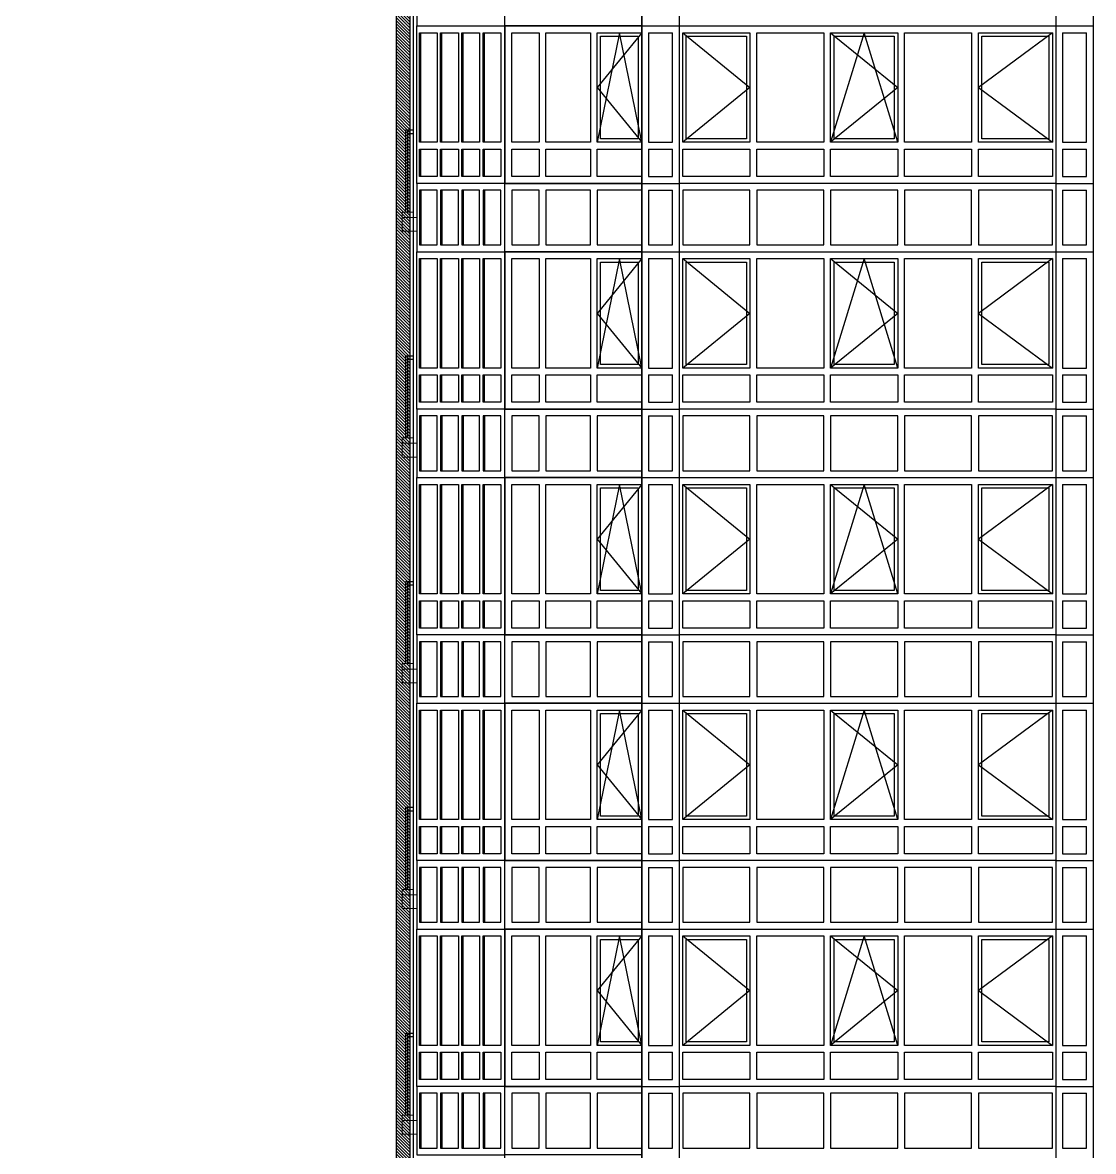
# Model space of a CAD drawing. Header units: inches. Extents: x -634 to 3638, y -6930911 to 5552.
# Drawn here: x 1480.72 to 1497.06, y 3491.55 to 3508.77 of the extents above; entities that cross this region are included whole.
import ezdxf

# ---------------------------------------------------------------- set-up
doc = ezdxf.new("R2010")
doc.units = ezdxf.units.IN
doc.header["$MEASUREMENT"] = 0
doc.linetypes.add('DASHED2', pattern=[9.525, 6.35, -3.175])
doc.layers.add('ELEV', color=134, linetype='Continuous', lineweight=18)
doc.layers.add('WALL_1', color=11, linetype='Continuous', lineweight=15)
for name, color, linetype in [('OGRAJDENIYE', 255, 'Continuous'), ('Okno', 150, 'Continuous'), ('WALL', 243, 'Continuous')]:
    doc.layers.add(name, color=color, linetype=linetype)

msp = doc.modelspace()

# ---------------------------------------------------------------- hatches: boundary and pattern name
at = {"layer": 'ELEV', "linetype": 'Continuous'}
h = msp.add_hatch(dxfattribs=at)
h.set_pattern_fill('ANSI31', color=256, scale=0.01044, style=0)
h.set_pattern_definition([(45, (1262.311104, 3366.587935), (-0.02343928418428, 0.02343928418428), [])])
edge = h.paths.add_edge_path()
edge.add_ellipse((1445.78234, 3471.96182), major_axis=(0, 6932302.83262), ratio=0.00000001506, start_angle=89.999976115149, end_angle=270.000023884851)
edge.add_line((1445.67794, 3474.85168), (1445.67794, 3528.48347))
edge.add_line((1445.67794, 3528.48347), (1445.88675, 3528.48347))
edge.add_line((1445.88675, 3528.48347), (1445.88675, 3474.85168))
h = msp.add_hatch(dxfattribs=at)
h.set_pattern_fill('ANSI31', color=256, scale=0.01044, angle=180, style=0)
h.set_pattern_definition([(135, (1624.855094, 3366.524892), (0.023439284, 0.023439284), [])])
h.paths.add_polyline_path([(1486.41934, 3477.68397), (1486.6248, 3477.84189), (1486.62815, 3477.84446), (1486.62815, 3529.6766), (1486.41934, 3529.67569)])

# ---------------------------------------------------------------- linework, layer by layer
at = {"layer": 'ELEV', "linetype": 'Continuous', "flags": 128}
for points in [[(1486.41934, 3529.67563, 0.02088, 0.02088, 0), (1486.41934, 3477.68397, 0.02088, 0.02088, 0)], [(1486.62815, 3529.67655, 0.02088, 0.02088, 0), (1486.62815, 3477.84446, 0.02088, 0.02088, 0)]]:
    msp.add_lwpolyline(points, format="xyseb", dxfattribs=at)
at = {"layer": 'OGRAJDENIYE', "color": 7, "linetype": 'Continuous'}
for p, q in [((1486.5629, 3507.13289), (1486.68401, 3507.13289)), ((1486.5629, 3505.88004), (1486.5629, 3507.13289)), ((1486.59422, 3505.88004), (1486.59422, 3507.13289)), ((1486.59422, 3507.08068), (1486.68401, 3507.08068)), ((1486.5629, 3503.68757), (1486.68401, 3503.68757)), ((1486.5629, 3502.43472), (1486.5629, 3503.68757)), ((1486.59422, 3502.43472), (1486.59422, 3503.68757)), ((1486.59422, 3503.63536), (1486.68401, 3503.63536)), ((1486.5629, 3500.24225), (1486.68401, 3500.24225)), ((1486.5629, 3498.9894), (1486.5629, 3500.24225)), ((1486.59422, 3498.9894), (1486.59422, 3500.24225)), ((1486.59422, 3500.19004), (1486.68401, 3500.19004)), ((1486.5629, 3496.79693), (1486.68401, 3496.79693)), ((1486.5629, 3495.54408), (1486.5629, 3496.79693)), ((1486.59422, 3495.54408), (1486.59422, 3496.79693)), ((1486.59422, 3496.74472), (1486.68401, 3496.74472)), ((1486.5629, 3493.35161), (1486.68401, 3493.35161)), ((1486.5629, 3492.09876), (1486.5629, 3493.35161)), ((1486.59422, 3492.09876), (1486.59422, 3493.35161)), ((1486.59422, 3493.2994), (1486.68401, 3493.2994))]:
    msp.add_line(p, q, dxfattribs=at)
at = {"layer": 'Okno', "color": 7, "linetype": 'Continuous'}
for p, q in [((1490.16483, 3508.71982), (1490.73905, 3508.71982)), ((1496.48125, 3508.71982), (1497.05547, 3508.71982)), ((1490.26923, 3508.61542), (1490.63464, 3508.61542)), ((1496.58565, 3508.61542), (1496.95106, 3508.61542)), ((1490.26923, 3506.94496), (1490.63464, 3506.94496)), ((1490.26923, 3506.84056), (1490.63464, 3506.84056)), ((1496.58565, 3506.94496), (1496.95106, 3506.94496)), ((1496.58565, 3506.84056), (1496.95106, 3506.84056)), ((1490.16483, 3506.31854), (1490.73905, 3506.31854)), ((1490.26923, 3506.42294), (1490.63464, 3506.42294)), ((1496.48125, 3506.31854), (1497.05547, 3506.31854)), ((1496.58565, 3506.42294), (1496.95106, 3506.42294)), ((1490.26923, 3506.21413), (1490.63464, 3506.21413)), ((1496.58565, 3506.21413), (1496.95106, 3506.21413)), ((1490.16483, 3505.2745), (1490.73905, 3505.2745)), ((1490.26923, 3505.37891), (1490.63464, 3505.37891)), ((1496.48125, 3505.2745), (1497.05547, 3505.2745)), ((1496.58565, 3505.37891), (1496.95106, 3505.37891)), ((1490.26923, 3505.1701), (1490.63464, 3505.1701)), ((1496.58565, 3505.1701), (1496.95106, 3505.1701)), ((1490.26923, 3503.49964), (1490.63464, 3503.49964)), ((1490.26923, 3503.39524), (1490.63464, 3503.39524)), ((1496.58565, 3503.49964), (1496.95106, 3503.49964)), ((1496.58565, 3503.39524), (1496.95106, 3503.39524)), ((1490.16483, 3502.87322), (1490.73905, 3502.87322)), ((1490.26923, 3502.97762), (1490.63464, 3502.97762)), ((1496.48125, 3502.87322), (1497.05547, 3502.87322)), ((1496.58565, 3502.97762), (1496.95106, 3502.97762)), ((1490.26923, 3502.76881), (1490.63464, 3502.76881)), ((1496.58565, 3502.76881), (1496.95106, 3502.76881)), ((1490.16483, 3501.82918), (1490.73905, 3501.82918)), ((1490.26923, 3501.93359), (1490.63464, 3501.93359)), ((1496.48125, 3501.82918), (1497.05547, 3501.82918)), ((1496.58565, 3501.93359), (1496.95106, 3501.93359)), ((1490.26923, 3501.72478), (1490.63464, 3501.72478)), ((1496.58565, 3501.72478), (1496.95106, 3501.72478)), ((1490.26923, 3500.05432), (1490.63464, 3500.05432)), ((1490.26923, 3499.94992), (1490.63464, 3499.94992)), ((1496.58565, 3500.05432), (1496.95106, 3500.05432)), ((1496.58565, 3499.94992), (1496.95106, 3499.94992)), ((1490.16483, 3499.4279), (1490.73905, 3499.4279)), ((1490.26923, 3499.5323), (1490.63464, 3499.5323)), ((1496.48125, 3499.4279), (1497.05547, 3499.4279)), ((1496.58565, 3499.5323), (1496.95106, 3499.5323)), ((1490.26923, 3499.32349), (1490.63464, 3499.32349)), ((1496.58565, 3499.32349), (1496.95106, 3499.32349)), ((1490.16483, 3498.38386), (1490.73905, 3498.38386)), ((1490.26923, 3498.48827), (1490.63464, 3498.48827)), ((1496.48125, 3498.38386), (1497.05547, 3498.38386)), ((1496.58565, 3498.48827), (1496.95106, 3498.48827)), ((1490.26923, 3498.27946), (1490.63464, 3498.27946)), ((1496.58565, 3498.27946), (1496.95106, 3498.27946)), ((1490.26923, 3496.609), (1490.63464, 3496.609)), ((1490.26923, 3496.5046), (1490.63464, 3496.5046)), ((1496.58565, 3496.609), (1496.95106, 3496.609)), ((1496.58565, 3496.5046), (1496.95106, 3496.5046)), ((1490.16483, 3495.98258), (1490.73905, 3495.98258)), ((1490.26923, 3496.08698), (1490.63464, 3496.08698)), ((1496.48125, 3495.98258), (1497.05547, 3495.98258)), ((1496.58565, 3496.08698), (1496.95106, 3496.08698)), ((1490.26923, 3495.87817), (1490.63464, 3495.87817)), ((1496.58565, 3495.87817), (1496.95106, 3495.87817)), ((1490.16483, 3494.93854), (1490.73905, 3494.93854)), ((1490.26923, 3495.04295), (1490.63464, 3495.04295)), ((1496.48125, 3494.93854), (1497.05547, 3494.93854)), ((1496.58565, 3495.04295), (1496.95106, 3495.04295)), ((1490.26923, 3494.83414), (1490.63464, 3494.83414)), ((1496.58565, 3494.83414), (1496.95106, 3494.83414)), ((1490.26923, 3493.16368), (1490.63464, 3493.16368)), ((1490.26923, 3493.05928), (1490.63464, 3493.05928)), ((1496.58565, 3493.16368), (1496.95106, 3493.16368)), ((1496.58565, 3493.05928), (1496.95106, 3493.05928)), ((1490.16483, 3492.53726), (1490.73905, 3492.53726)), ((1490.26923, 3492.64166), (1490.63464, 3492.64166)), ((1496.48125, 3492.53726), (1497.05547, 3492.53726)), ((1496.58565, 3492.64166), (1496.95106, 3492.64166)), ((1490.26923, 3492.43285), (1490.63464, 3492.43285)), ((1496.58565, 3492.43285), (1496.95106, 3492.43285)), ((1490.26923, 3491.59763), (1490.63464, 3491.59763)), ((1496.58565, 3491.59763), (1496.95106, 3491.59763))]:
    msp.add_line(p, q, dxfattribs=at)
at = {"layer": 'Okno', "color": 7}
for p, q in [((1486.79277, 3506.94496), (1486.79277, 3508.61542)), ((1487.11642, 3506.94496), (1487.11642, 3508.61542)), ((1487.44007, 3506.94496), (1487.44007, 3508.61542)), ((1487.76373, 3506.94496), (1487.76373, 3508.61542)), ((1486.79277, 3506.42294), (1486.79277, 3506.84056)), ((1487.11642, 3506.42294), (1487.11642, 3506.84056)), ((1487.44007, 3506.42294), (1487.44007, 3506.84056)), ((1487.76373, 3506.42294), (1487.76373, 3506.84056)), ((1486.79277, 3506.21413), (1486.79277, 3505.37891)), ((1487.11642, 3506.21413), (1487.11642, 3505.37891)), ((1487.44007, 3506.21413), (1487.44007, 3505.37891)), ((1487.76373, 3506.21413), (1487.76373, 3505.37891)), ((1486.79277, 3503.49964), (1486.79277, 3505.1701)), ((1487.11642, 3503.49964), (1487.11642, 3505.1701)), ((1487.44007, 3503.49964), (1487.44007, 3505.1701)), ((1487.76373, 3503.49964), (1487.76373, 3505.1701)), ((1486.79277, 3502.97762), (1486.79277, 3503.39524)), ((1487.11642, 3502.97762), (1487.11642, 3503.39524)), ((1487.44007, 3502.97762), (1487.44007, 3503.39524)), ((1487.76373, 3502.97762), (1487.76373, 3503.39524)), ((1486.79277, 3502.76881), (1486.79277, 3501.93359)), ((1487.11642, 3502.76881), (1487.11642, 3501.93359)), ((1487.44007, 3502.76881), (1487.44007, 3501.93359)), ((1487.76373, 3502.76881), (1487.76373, 3501.93359)), ((1486.79277, 3500.05432), (1486.79277, 3501.72478)), ((1487.11642, 3500.05432), (1487.11642, 3501.72478)), ((1487.44007, 3500.05432), (1487.44007, 3501.72478)), ((1487.76373, 3500.05432), (1487.76373, 3501.72478)), ((1486.79277, 3499.5323), (1486.79277, 3499.94992)), ((1487.11642, 3499.5323), (1487.11642, 3499.94992)), ((1487.44007, 3499.5323), (1487.44007, 3499.94992)), ((1487.76373, 3499.5323), (1487.76373, 3499.94992)), ((1486.79277, 3499.32349), (1486.79277, 3498.48827)), ((1487.11642, 3499.32349), (1487.11642, 3498.48827)), ((1487.44007, 3499.32349), (1487.44007, 3498.48827)), ((1487.76373, 3499.32349), (1487.76373, 3498.48827)), ((1486.79277, 3496.609), (1486.79277, 3498.27946)), ((1487.11642, 3496.609), (1487.11642, 3498.27946)), ((1487.44007, 3496.609), (1487.44007, 3498.27946)), ((1487.76373, 3496.609), (1487.76373, 3498.27946)), ((1486.79277, 3496.08698), (1486.79277, 3496.5046)), ((1487.11642, 3496.08698), (1487.11642, 3496.5046)), ((1487.44007, 3496.08698), (1487.44007, 3496.5046)), ((1487.76373, 3496.08698), (1487.76373, 3496.5046)), ((1486.79277, 3495.87817), (1486.79277, 3495.04295)), ((1487.11642, 3495.87817), (1487.11642, 3495.04295)), ((1487.44007, 3495.87817), (1487.44007, 3495.04295)), ((1487.76373, 3495.87817), (1487.76373, 3495.04295)), ((1486.79277, 3493.16368), (1486.79277, 3494.83414)), ((1487.11642, 3493.16368), (1487.11642, 3494.83414)), ((1487.44007, 3493.16368), (1487.44007, 3494.83414)), ((1487.76373, 3493.16368), (1487.76373, 3494.83414)), ((1486.79277, 3492.64166), (1486.79277, 3493.05928)), ((1487.11642, 3492.64166), (1487.11642, 3493.05928)), ((1487.44007, 3492.64166), (1487.44007, 3493.05928)), ((1487.76373, 3492.64166), (1487.76373, 3493.05928)), ((1486.79277, 3492.43285), (1486.79277, 3491.59763)), ((1487.11642, 3492.43285), (1487.11642, 3491.59763)), ((1487.44007, 3492.43285), (1487.44007, 3491.59763)), ((1487.76373, 3492.43285), (1487.76373, 3491.59763))]:
    msp.add_line(p, q, dxfattribs=at)
at = {"layer": 'Okno', "color": 7, "linetype": 'DASHED2', "ltscale": 0.4}
for p, q in [((1490.16378, 3508.61542), (1489.48516, 3507.78019)), ((1489.82447, 3508.61542), (1489.48516, 3506.94496)), ((1490.16378, 3506.94496), (1489.82447, 3508.61542)), ((1490.79125, 3508.61542), (1491.8144, 3507.78019)), ((1493.04637, 3508.61542), (1494.06952, 3507.78019)), ((1493.55794, 3508.61542), (1493.04637, 3506.94496)), ((1494.06952, 3506.94496), (1493.55794, 3508.61542)), ((1496.42904, 3508.61542), (1495.30148, 3507.78019)), ((1489.48516, 3507.78019), (1490.16378, 3506.94496)), ((1491.8144, 3507.78019), (1490.79125, 3506.94496)), ((1494.06952, 3507.78019), (1493.04637, 3506.94496)), ((1495.30148, 3507.78019), (1496.42904, 3506.94496)), ((1490.16378, 3505.1701), (1489.48516, 3504.33487)), ((1489.82447, 3505.1701), (1489.48516, 3503.49964)), ((1490.16378, 3503.49964), (1489.82447, 3505.1701)), ((1490.79125, 3505.1701), (1491.8144, 3504.33487)), ((1493.04637, 3505.1701), (1494.06952, 3504.33487)), ((1493.55794, 3505.1701), (1493.04637, 3503.49964)), ((1494.06952, 3503.49964), (1493.55794, 3505.1701)), ((1496.42904, 3505.1701), (1495.30148, 3504.33487)), ((1489.48516, 3504.33487), (1490.16378, 3503.49964)), ((1491.8144, 3504.33487), (1490.79125, 3503.49964)), ((1494.06952, 3504.33487), (1493.04637, 3503.49964)), ((1495.30148, 3504.33487), (1496.42904, 3503.49964)), ((1490.16378, 3501.72478), (1489.48516, 3500.88955)), ((1489.82447, 3501.72478), (1489.48516, 3500.05432)), ((1490.16378, 3500.05432), (1489.82447, 3501.72478)), ((1490.79125, 3501.72478), (1491.8144, 3500.88955)), ((1493.04637, 3501.72478), (1494.06952, 3500.88955)), ((1493.55794, 3501.72478), (1493.04637, 3500.05432)), ((1494.06952, 3500.05432), (1493.55794, 3501.72478)), ((1496.42904, 3501.72478), (1495.30148, 3500.88955)), ((1489.48516, 3500.88955), (1490.16378, 3500.05432)), ((1491.8144, 3500.88955), (1490.79125, 3500.05432)), ((1494.06952, 3500.88955), (1493.04637, 3500.05432)), ((1495.30148, 3500.88955), (1496.42904, 3500.05432)), ((1490.16378, 3498.27946), (1489.48516, 3497.44423)), ((1489.82447, 3498.27946), (1489.48516, 3496.609)), ((1490.16378, 3496.609), (1489.82447, 3498.27946)), ((1490.79125, 3498.27946), (1491.8144, 3497.44423)), ((1493.04637, 3498.27946), (1494.06952, 3497.44423)), ((1493.55794, 3498.27946), (1493.04637, 3496.609)), ((1494.06952, 3496.609), (1493.55794, 3498.27946)), ((1496.42904, 3498.27946), (1495.30148, 3497.44423)), ((1489.48516, 3497.44423), (1490.16378, 3496.609)), ((1491.8144, 3497.44423), (1490.79125, 3496.609)), ((1494.06952, 3497.44423), (1493.04637, 3496.609)), ((1495.30148, 3497.44423), (1496.42904, 3496.609)), ((1490.16378, 3494.83414), (1489.48516, 3493.99891)), ((1489.82447, 3494.83414), (1489.48516, 3493.16368)), ((1490.16378, 3493.16368), (1489.82447, 3494.83414)), ((1490.79125, 3494.83414), (1491.8144, 3493.99891)), ((1493.04637, 3494.83414), (1494.06952, 3493.99891)), ((1493.55794, 3494.83414), (1493.04637, 3493.16368)), ((1494.06952, 3493.16368), (1493.55794, 3494.83414)), ((1496.42904, 3494.83414), (1495.30148, 3493.99891)), ((1489.48516, 3493.99891), (1490.16378, 3493.16368)), ((1491.8144, 3493.99891), (1490.79125, 3493.16368)), ((1494.06952, 3493.99891), (1493.04637, 3493.16368)), ((1495.30148, 3493.99891), (1496.42904, 3493.16368))]:
    msp.add_line(p, q, dxfattribs=at)
at = {"layer": 'Okno', "color": 7, "linetype": 'Continuous'}
for points in [[(1490.73905, 3522.81431), (1490.16483, 3522.81431), (1490.16483, 3475.31066), (1490.73905, 3475.31066)], [(1497.05547, 3522.81431), (1496.48125, 3522.81431), (1496.48125, 3475.31066), (1497.05547, 3475.31066)]]:
    msp.add_lwpolyline(points, close=True, dxfattribs=at)
at = {"layer": 'Okno', "color": 7}
for points in [[(1488.07675, 3509.76386), (1486.73421, 3509.76386), (1486.73421, 3508.71982), (1488.07675, 3508.71982)], [(1488.07675, 3509.76386), (1490.16483, 3509.76386), (1490.16483, 3508.71982), (1488.07675, 3508.71982)], [(1486.73421, 3508.71982), (1488.07675, 3508.71982), (1488.07675, 3506.31854), (1486.73421, 3506.31854)], [(1488.07675, 3508.71982), (1490.16483, 3508.71982), (1490.16483, 3506.31854), (1488.07675, 3506.31854)], [(1490.73905, 3508.71982), (1496.48125, 3508.71982), (1496.48125, 3506.31854), (1490.73905, 3506.31854)], [(1486.77189, 3508.61542), (1487.04334, 3508.61542), (1487.04334, 3506.94496), (1486.77189, 3506.94496)], [(1487.09554, 3508.61542), (1487.36699, 3508.61542), (1487.36699, 3506.94496), (1487.09554, 3506.94496)], [(1487.41919, 3508.61542), (1487.69064, 3508.61542), (1487.69064, 3506.94496), (1487.41919, 3506.94496)], [(1487.74284, 3508.61542), (1488.01429, 3508.61542), (1488.01429, 3506.94496), (1487.74284, 3506.94496)], [(1488.18116, 3508.61542), (1488.59773, 3508.61542), (1488.59773, 3506.94496), (1488.18116, 3506.94496)], [(1488.70213, 3508.61542), (1489.38075, 3508.61542), (1489.38075, 3506.94496), (1488.70213, 3506.94496)], [(1489.48516, 3508.61542), (1490.16378, 3508.61542), (1490.16378, 3506.94496), (1489.48516, 3506.94496)], [(1489.53736, 3508.56322), (1490.11158, 3508.56322), (1490.11158, 3506.99716), (1489.53736, 3506.99716), (1489.53736, 3508.56322)], [(1490.79125, 3508.61542), (1491.8144, 3508.61542), (1491.8144, 3506.94496), (1490.79125, 3506.94496)], [(1490.84345, 3508.56322), (1491.7622, 3508.56322), (1491.7622, 3506.99716), (1490.84345, 3506.99716), (1490.84345, 3508.56322)], [(1491.91881, 3508.61542), (1492.94196, 3508.61542), (1492.94196, 3506.94496), (1491.91881, 3506.94496)], [(1493.04637, 3508.61542), (1494.06952, 3508.61542), (1494.06952, 3506.94496), (1493.04637, 3506.94496)], [(1493.09857, 3508.56322), (1494.01732, 3508.56322), (1494.01732, 3506.99716), (1493.09857, 3506.99716), (1493.09857, 3508.56322)], [(1494.17392, 3508.61542), (1495.19708, 3508.61542), (1495.19708, 3506.94496), (1494.17392, 3506.94496)], [(1495.30148, 3508.61542), (1496.42904, 3508.61542), (1496.42904, 3506.94496), (1495.30148, 3506.94496)], [(1495.35369, 3508.56322), (1496.37684, 3508.56322), (1496.37684, 3506.99716), (1495.35369, 3506.99716), (1495.35369, 3508.56322)], [(1486.77189, 3506.84056), (1487.04334, 3506.84056), (1487.04334, 3506.42294), (1486.77189, 3506.42294)], [(1487.09554, 3506.84056), (1487.36699, 3506.84056), (1487.36699, 3506.42294), (1487.09554, 3506.42294)], [(1487.41919, 3506.84056), (1487.69064, 3506.84056), (1487.69064, 3506.42294), (1487.41919, 3506.42294)], [(1487.74284, 3506.84056), (1488.01429, 3506.84056), (1488.01429, 3506.42294), (1487.74284, 3506.42294)], [(1488.18116, 3506.84056), (1488.59773, 3506.84056), (1488.59773, 3506.42294), (1488.18116, 3506.42294)], [(1488.70213, 3506.84056), (1489.38075, 3506.84056), (1489.38075, 3506.42294), (1488.70213, 3506.42294)], [(1489.48516, 3506.84056), (1490.16378, 3506.84056), (1490.16378, 3506.42294), (1489.48516, 3506.42294)], [(1490.79125, 3506.84056), (1491.8144, 3506.84056), (1491.8144, 3506.42294), (1490.79125, 3506.42294)], [(1491.91881, 3506.84056), (1492.94196, 3506.84056), (1492.94196, 3506.42294), (1491.91881, 3506.42294)], [(1493.04637, 3506.84056), (1494.06952, 3506.84056), (1494.06952, 3506.42294), (1493.04637, 3506.42294)], [(1494.17392, 3506.84056), (1495.19708, 3506.84056), (1495.19708, 3506.42294), (1494.17392, 3506.42294)], [(1495.30148, 3506.84056), (1496.42904, 3506.84056), (1496.42904, 3506.42294), (1495.30148, 3506.42294)], [(1488.07675, 3506.31854), (1486.73421, 3506.31854), (1486.73421, 3505.2745), (1488.07675, 3505.2745)], [(1488.07675, 3506.31854), (1490.16483, 3506.31854), (1490.16483, 3505.2745), (1488.07675, 3505.2745)], [(1487.04334, 3506.21413), (1486.77189, 3506.21413), (1486.77189, 3505.37891), (1487.04334, 3505.37891)], [(1487.36699, 3506.21413), (1487.09554, 3506.21413), (1487.09554, 3505.37891), (1487.36699, 3505.37891)], [(1487.69064, 3506.21413), (1487.41919, 3506.21413), (1487.41919, 3505.37891), (1487.69064, 3505.37891)], [(1488.01429, 3506.21413), (1487.74284, 3506.21413), (1487.74284, 3505.37891), (1488.01429, 3505.37891)], [(1488.59773, 3506.21413), (1488.18116, 3506.21413), (1488.18116, 3505.37891), (1488.59773, 3505.37891)], [(1489.38075, 3506.21413), (1488.70213, 3506.21413), (1488.70213, 3505.37891), (1489.38075, 3505.37891)], [(1490.16378, 3506.21413), (1489.48516, 3506.21413), (1489.48516, 3505.37891), (1490.16378, 3505.37891)], [(1491.8144, 3506.21413), (1490.79125, 3506.21413), (1490.79125, 3505.37891), (1491.8144, 3505.37891)], [(1492.94196, 3506.21413), (1491.91881, 3506.21413), (1491.91881, 3505.37891), (1492.94196, 3505.37891)], [(1494.06952, 3506.21413), (1493.04637, 3506.21413), (1493.04637, 3505.37891), (1494.06952, 3505.37891)], [(1495.19708, 3506.21413), (1494.17392, 3506.21413), (1494.17392, 3505.37891), (1495.19708, 3505.37891)], [(1496.42904, 3506.21413), (1495.30148, 3506.21413), (1495.30148, 3505.37891), (1496.42904, 3505.37891)], [(1486.73421, 3505.2745), (1488.07675, 3505.2745), (1488.07675, 3502.87322), (1486.73421, 3502.87322)], [(1488.07675, 3505.2745), (1490.16483, 3505.2745), (1490.16483, 3502.87322), (1488.07675, 3502.87322)], [(1490.73905, 3505.2745), (1496.48125, 3505.2745), (1496.48125, 3502.87322), (1490.73905, 3502.87322)], [(1486.77189, 3505.1701), (1487.04334, 3505.1701), (1487.04334, 3503.49964), (1486.77189, 3503.49964)], [(1487.09554, 3505.1701), (1487.36699, 3505.1701), (1487.36699, 3503.49964), (1487.09554, 3503.49964)], [(1487.41919, 3505.1701), (1487.69064, 3505.1701), (1487.69064, 3503.49964), (1487.41919, 3503.49964)], [(1487.74284, 3505.1701), (1488.01429, 3505.1701), (1488.01429, 3503.49964), (1487.74284, 3503.49964)], [(1488.18116, 3505.1701), (1488.59773, 3505.1701), (1488.59773, 3503.49964), (1488.18116, 3503.49964)], [(1488.70213, 3505.1701), (1489.38075, 3505.1701), (1489.38075, 3503.49964), (1488.70213, 3503.49964)], [(1489.48516, 3505.1701), (1490.16378, 3505.1701), (1490.16378, 3503.49964), (1489.48516, 3503.49964)], [(1489.53736, 3505.1179), (1490.11158, 3505.1179), (1490.11158, 3503.55184), (1489.53736, 3503.55184), (1489.53736, 3505.1179)], [(1490.79125, 3505.1701), (1491.8144, 3505.1701), (1491.8144, 3503.49964), (1490.79125, 3503.49964)], [(1490.84345, 3505.1179), (1491.7622, 3505.1179), (1491.7622, 3503.55184), (1490.84345, 3503.55184), (1490.84345, 3505.1179)], [(1491.91881, 3505.1701), (1492.94196, 3505.1701), (1492.94196, 3503.49964), (1491.91881, 3503.49964)], [(1493.04637, 3505.1701), (1494.06952, 3505.1701), (1494.06952, 3503.49964), (1493.04637, 3503.49964)], [(1493.09857, 3505.1179), (1494.01732, 3505.1179), (1494.01732, 3503.55184), (1493.09857, 3503.55184), (1493.09857, 3505.1179)], [(1494.17392, 3505.1701), (1495.19708, 3505.1701), (1495.19708, 3503.49964), (1494.17392, 3503.49964)], [(1495.30148, 3505.1701), (1496.42904, 3505.1701), (1496.42904, 3503.49964), (1495.30148, 3503.49964)], [(1495.35369, 3505.1179), (1496.37684, 3505.1179), (1496.37684, 3503.55184), (1495.35369, 3503.55184), (1495.35369, 3505.1179)], [(1486.77189, 3503.39524), (1487.04334, 3503.39524), (1487.04334, 3502.97762), (1486.77189, 3502.97762)], [(1487.09554, 3503.39524), (1487.36699, 3503.39524), (1487.36699, 3502.97762), (1487.09554, 3502.97762)], [(1487.41919, 3503.39524), (1487.69064, 3503.39524), (1487.69064, 3502.97762), (1487.41919, 3502.97762)], [(1487.74284, 3503.39524), (1488.01429, 3503.39524), (1488.01429, 3502.97762), (1487.74284, 3502.97762)], [(1488.18116, 3503.39524), (1488.59773, 3503.39524), (1488.59773, 3502.97762), (1488.18116, 3502.97762)], [(1488.70213, 3503.39524), (1489.38075, 3503.39524), (1489.38075, 3502.97762), (1488.70213, 3502.97762)], [(1489.48516, 3503.39524), (1490.16378, 3503.39524), (1490.16378, 3502.97762), (1489.48516, 3502.97762)], [(1490.79125, 3503.39524), (1491.8144, 3503.39524), (1491.8144, 3502.97762), (1490.79125, 3502.97762)], [(1491.91881, 3503.39524), (1492.94196, 3503.39524), (1492.94196, 3502.97762), (1491.91881, 3502.97762)], [(1493.04637, 3503.39524), (1494.06952, 3503.39524), (1494.06952, 3502.97762), (1493.04637, 3502.97762)], [(1494.17392, 3503.39524), (1495.19708, 3503.39524), (1495.19708, 3502.97762), (1494.17392, 3502.97762)], [(1495.30148, 3503.39524), (1496.42904, 3503.39524), (1496.42904, 3502.97762), (1495.30148, 3502.97762)], [(1488.07675, 3502.87322), (1486.73421, 3502.87322), (1486.73421, 3501.82918), (1488.07675, 3501.82918)], [(1488.07675, 3502.87322), (1490.16483, 3502.87322), (1490.16483, 3501.82918), (1488.07675, 3501.82918)], [(1487.04334, 3502.76881), (1486.77189, 3502.76881), (1486.77189, 3501.93359), (1487.04334, 3501.93359)], [(1487.36699, 3502.76881), (1487.09554, 3502.76881), (1487.09554, 3501.93359), (1487.36699, 3501.93359)], [(1487.69064, 3502.76881), (1487.41919, 3502.76881), (1487.41919, 3501.93359), (1487.69064, 3501.93359)], [(1488.01429, 3502.76881), (1487.74284, 3502.76881), (1487.74284, 3501.93359), (1488.01429, 3501.93359)], [(1488.59773, 3502.76881), (1488.18116, 3502.76881), (1488.18116, 3501.93359), (1488.59773, 3501.93359)], [(1489.38075, 3502.76881), (1488.70213, 3502.76881), (1488.70213, 3501.93359), (1489.38075, 3501.93359)], [(1490.16378, 3502.76881), (1489.48516, 3502.76881), (1489.48516, 3501.93359), (1490.16378, 3501.93359)], [(1491.8144, 3502.76881), (1490.79125, 3502.76881), (1490.79125, 3501.93359), (1491.8144, 3501.93359)], [(1492.94196, 3502.76881), (1491.91881, 3502.76881), (1491.91881, 3501.93359), (1492.94196, 3501.93359)], [(1494.06952, 3502.76881), (1493.04637, 3502.76881), (1493.04637, 3501.93359), (1494.06952, 3501.93359)], [(1495.19708, 3502.76881), (1494.17392, 3502.76881), (1494.17392, 3501.93359), (1495.19708, 3501.93359)], [(1496.42904, 3502.76881), (1495.30148, 3502.76881), (1495.30148, 3501.93359), (1496.42904, 3501.93359)], [(1486.73421, 3501.82918), (1488.07675, 3501.82918), (1488.07675, 3499.4279), (1486.73421, 3499.4279)], [(1488.07675, 3501.82918), (1490.16483, 3501.82918), (1490.16483, 3499.4279), (1488.07675, 3499.4279)], [(1490.73905, 3501.82918), (1496.48125, 3501.82918), (1496.48125, 3499.4279), (1490.73905, 3499.4279)], [(1486.77189, 3501.72478), (1487.04334, 3501.72478), (1487.04334, 3500.05432), (1486.77189, 3500.05432)], [(1487.09554, 3501.72478), (1487.36699, 3501.72478), (1487.36699, 3500.05432), (1487.09554, 3500.05432)], [(1487.41919, 3501.72478), (1487.69064, 3501.72478), (1487.69064, 3500.05432), (1487.41919, 3500.05432)], [(1487.74284, 3501.72478), (1488.01429, 3501.72478), (1488.01429, 3500.05432), (1487.74284, 3500.05432)], [(1488.18116, 3501.72478), (1488.59773, 3501.72478), (1488.59773, 3500.05432), (1488.18116, 3500.05432)], [(1488.70213, 3501.72478), (1489.38075, 3501.72478), (1489.38075, 3500.05432), (1488.70213, 3500.05432)], [(1489.48516, 3501.72478), (1490.16378, 3501.72478), (1490.16378, 3500.05432), (1489.48516, 3500.05432)], [(1489.53736, 3501.67258), (1490.11158, 3501.67258), (1490.11158, 3500.10652), (1489.53736, 3500.10652), (1489.53736, 3501.67258)], [(1490.79125, 3501.72478), (1491.8144, 3501.72478), (1491.8144, 3500.05432), (1490.79125, 3500.05432)], [(1490.84345, 3501.67258), (1491.7622, 3501.67258), (1491.7622, 3500.10652), (1490.84345, 3500.10652), (1490.84345, 3501.67258)], [(1491.91881, 3501.72478), (1492.94196, 3501.72478), (1492.94196, 3500.05432), (1491.91881, 3500.05432)], [(1493.04637, 3501.72478), (1494.06952, 3501.72478), (1494.06952, 3500.05432), (1493.04637, 3500.05432)], [(1493.09857, 3501.67258), (1494.01732, 3501.67258), (1494.01732, 3500.10652), (1493.09857, 3500.10652), (1493.09857, 3501.67258)], [(1494.17392, 3501.72478), (1495.19708, 3501.72478), (1495.19708, 3500.05432), (1494.17392, 3500.05432)], [(1495.30148, 3501.72478), (1496.42904, 3501.72478), (1496.42904, 3500.05432), (1495.30148, 3500.05432)], [(1495.35369, 3501.67258), (1496.37684, 3501.67258), (1496.37684, 3500.10652), (1495.35369, 3500.10652), (1495.35369, 3501.67258)], [(1486.77189, 3499.94992), (1487.04334, 3499.94992), (1487.04334, 3499.5323), (1486.77189, 3499.5323)], [(1487.09554, 3499.94992), (1487.36699, 3499.94992), (1487.36699, 3499.5323), (1487.09554, 3499.5323)], [(1487.41919, 3499.94992), (1487.69064, 3499.94992), (1487.69064, 3499.5323), (1487.41919, 3499.5323)], [(1487.74284, 3499.94992), (1488.01429, 3499.94992), (1488.01429, 3499.5323), (1487.74284, 3499.5323)], [(1488.18116, 3499.94992), (1488.59773, 3499.94992), (1488.59773, 3499.5323), (1488.18116, 3499.5323)], [(1488.70213, 3499.94992), (1489.38075, 3499.94992), (1489.38075, 3499.5323), (1488.70213, 3499.5323)], [(1489.48516, 3499.94992), (1490.16378, 3499.94992), (1490.16378, 3499.5323), (1489.48516, 3499.5323)], [(1490.79125, 3499.94992), (1491.8144, 3499.94992), (1491.8144, 3499.5323), (1490.79125, 3499.5323)], [(1491.91881, 3499.94992), (1492.94196, 3499.94992), (1492.94196, 3499.5323), (1491.91881, 3499.5323)], [(1493.04637, 3499.94992), (1494.06952, 3499.94992), (1494.06952, 3499.5323), (1493.04637, 3499.5323)], [(1494.17392, 3499.94992), (1495.19708, 3499.94992), (1495.19708, 3499.5323), (1494.17392, 3499.5323)], [(1495.30148, 3499.94992), (1496.42904, 3499.94992), (1496.42904, 3499.5323), (1495.30148, 3499.5323)], [(1488.07675, 3499.4279), (1486.73421, 3499.4279), (1486.73421, 3498.38386), (1488.07675, 3498.38386)], [(1488.07675, 3499.4279), (1490.16483, 3499.4279), (1490.16483, 3498.38386), (1488.07675, 3498.38386)], [(1487.04334, 3499.32349), (1486.77189, 3499.32349), (1486.77189, 3498.48827), (1487.04334, 3498.48827)], [(1487.36699, 3499.32349), (1487.09554, 3499.32349), (1487.09554, 3498.48827), (1487.36699, 3498.48827)], [(1487.69064, 3499.32349), (1487.41919, 3499.32349), (1487.41919, 3498.48827), (1487.69064, 3498.48827)], [(1488.01429, 3499.32349), (1487.74284, 3499.32349), (1487.74284, 3498.48827), (1488.01429, 3498.48827)], [(1488.59773, 3499.32349), (1488.18116, 3499.32349), (1488.18116, 3498.48827), (1488.59773, 3498.48827)], [(1489.38075, 3499.32349), (1488.70213, 3499.32349), (1488.70213, 3498.48827), (1489.38075, 3498.48827)], [(1490.16378, 3499.32349), (1489.48516, 3499.32349), (1489.48516, 3498.48827), (1490.16378, 3498.48827)], [(1491.8144, 3499.32349), (1490.79125, 3499.32349), (1490.79125, 3498.48827), (1491.8144, 3498.48827)], [(1492.94196, 3499.32349), (1491.91881, 3499.32349), (1491.91881, 3498.48827), (1492.94196, 3498.48827)], [(1494.06952, 3499.32349), (1493.04637, 3499.32349), (1493.04637, 3498.48827), (1494.06952, 3498.48827)], [(1495.19708, 3499.32349), (1494.17392, 3499.32349), (1494.17392, 3498.48827), (1495.19708, 3498.48827)], [(1496.42904, 3499.32349), (1495.30148, 3499.32349), (1495.30148, 3498.48827), (1496.42904, 3498.48827)], [(1486.73421, 3498.38386), (1488.07675, 3498.38386), (1488.07675, 3495.98258), (1486.73421, 3495.98258)], [(1488.07675, 3498.38386), (1490.16483, 3498.38386), (1490.16483, 3495.98258), (1488.07675, 3495.98258)], [(1490.73905, 3498.38386), (1496.48125, 3498.38386), (1496.48125, 3495.98258), (1490.73905, 3495.98258)], [(1486.77189, 3498.27946), (1487.04334, 3498.27946), (1487.04334, 3496.609), (1486.77189, 3496.609)], [(1487.09554, 3498.27946), (1487.36699, 3498.27946), (1487.36699, 3496.609), (1487.09554, 3496.609)], [(1487.41919, 3498.27946), (1487.69064, 3498.27946), (1487.69064, 3496.609), (1487.41919, 3496.609)], [(1487.74284, 3498.27946), (1488.01429, 3498.27946), (1488.01429, 3496.609), (1487.74284, 3496.609)], [(1488.18116, 3498.27946), (1488.59773, 3498.27946), (1488.59773, 3496.609), (1488.18116, 3496.609)], [(1488.70213, 3498.27946), (1489.38075, 3498.27946), (1489.38075, 3496.609), (1488.70213, 3496.609)], [(1489.48516, 3498.27946), (1490.16378, 3498.27946), (1490.16378, 3496.609), (1489.48516, 3496.609)], [(1489.53736, 3498.22726), (1490.11158, 3498.22726), (1490.11158, 3496.6612), (1489.53736, 3496.6612), (1489.53736, 3498.22726)], [(1490.79125, 3498.27946), (1491.8144, 3498.27946), (1491.8144, 3496.609), (1490.79125, 3496.609)], [(1490.84345, 3498.22726), (1491.7622, 3498.22726), (1491.7622, 3496.6612), (1490.84345, 3496.6612), (1490.84345, 3498.22726)], [(1491.91881, 3498.27946), (1492.94196, 3498.27946), (1492.94196, 3496.609), (1491.91881, 3496.609)], [(1493.04637, 3498.27946), (1494.06952, 3498.27946), (1494.06952, 3496.609), (1493.04637, 3496.609)], [(1493.09857, 3498.22726), (1494.01732, 3498.22726), (1494.01732, 3496.6612), (1493.09857, 3496.6612), (1493.09857, 3498.22726)], [(1494.17392, 3498.27946), (1495.19708, 3498.27946), (1495.19708, 3496.609), (1494.17392, 3496.609)], [(1495.30148, 3498.27946), (1496.42904, 3498.27946), (1496.42904, 3496.609), (1495.30148, 3496.609)], [(1495.35369, 3498.22726), (1496.37684, 3498.22726), (1496.37684, 3496.6612), (1495.35369, 3496.6612), (1495.35369, 3498.22726)], [(1486.77189, 3496.5046), (1487.04334, 3496.5046), (1487.04334, 3496.08698), (1486.77189, 3496.08698)], [(1487.09554, 3496.5046), (1487.36699, 3496.5046), (1487.36699, 3496.08698), (1487.09554, 3496.08698)], [(1487.41919, 3496.5046), (1487.69064, 3496.5046), (1487.69064, 3496.08698), (1487.41919, 3496.08698)], [(1487.74284, 3496.5046), (1488.01429, 3496.5046), (1488.01429, 3496.08698), (1487.74284, 3496.08698)], [(1488.18116, 3496.5046), (1488.59773, 3496.5046), (1488.59773, 3496.08698), (1488.18116, 3496.08698)], [(1488.70213, 3496.5046), (1489.38075, 3496.5046), (1489.38075, 3496.08698), (1488.70213, 3496.08698)], [(1489.48516, 3496.5046), (1490.16378, 3496.5046), (1490.16378, 3496.08698), (1489.48516, 3496.08698)], [(1490.79125, 3496.5046), (1491.8144, 3496.5046), (1491.8144, 3496.08698), (1490.79125, 3496.08698)], [(1491.91881, 3496.5046), (1492.94196, 3496.5046), (1492.94196, 3496.08698), (1491.91881, 3496.08698)], [(1493.04637, 3496.5046), (1494.06952, 3496.5046), (1494.06952, 3496.08698), (1493.04637, 3496.08698)], [(1494.17392, 3496.5046), (1495.19708, 3496.5046), (1495.19708, 3496.08698), (1494.17392, 3496.08698)], [(1495.30148, 3496.5046), (1496.42904, 3496.5046), (1496.42904, 3496.08698), (1495.30148, 3496.08698)], [(1488.07675, 3495.98258), (1486.73421, 3495.98258), (1486.73421, 3494.93854), (1488.07675, 3494.93854)], [(1488.07675, 3495.98258), (1490.16483, 3495.98258), (1490.16483, 3494.93854), (1488.07675, 3494.93854)], [(1487.04334, 3495.87817), (1486.77189, 3495.87817), (1486.77189, 3495.04295), (1487.04334, 3495.04295)], [(1487.36699, 3495.87817), (1487.09554, 3495.87817), (1487.09554, 3495.04295), (1487.36699, 3495.04295)], [(1487.69064, 3495.87817), (1487.41919, 3495.87817), (1487.41919, 3495.04295), (1487.69064, 3495.04295)], [(1488.01429, 3495.87817), (1487.74284, 3495.87817), (1487.74284, 3495.04295), (1488.01429, 3495.04295)], [(1488.59773, 3495.87817), (1488.18116, 3495.87817), (1488.18116, 3495.04295), (1488.59773, 3495.04295)], [(1489.38075, 3495.87817), (1488.70213, 3495.87817), (1488.70213, 3495.04295), (1489.38075, 3495.04295)], [(1490.16378, 3495.87817), (1489.48516, 3495.87817), (1489.48516, 3495.04295), (1490.16378, 3495.04295)], [(1491.8144, 3495.87817), (1490.79125, 3495.87817), (1490.79125, 3495.04295), (1491.8144, 3495.04295)], [(1492.94196, 3495.87817), (1491.91881, 3495.87817), (1491.91881, 3495.04295), (1492.94196, 3495.04295)], [(1494.06952, 3495.87817), (1493.04637, 3495.87817), (1493.04637, 3495.04295), (1494.06952, 3495.04295)], [(1495.19708, 3495.87817), (1494.17392, 3495.87817), (1494.17392, 3495.04295), (1495.19708, 3495.04295)], [(1496.42904, 3495.87817), (1495.30148, 3495.87817), (1495.30148, 3495.04295), (1496.42904, 3495.04295)], [(1486.73421, 3494.93854), (1488.07675, 3494.93854), (1488.07675, 3492.53726), (1486.73421, 3492.53726)], [(1488.07675, 3494.93854), (1490.16483, 3494.93854), (1490.16483, 3492.53726), (1488.07675, 3492.53726)], [(1490.73905, 3494.93854), (1496.48125, 3494.93854), (1496.48125, 3492.53726), (1490.73905, 3492.53726)], [(1486.77189, 3494.83414), (1487.04334, 3494.83414), (1487.04334, 3493.16368), (1486.77189, 3493.16368)], [(1487.09554, 3494.83414), (1487.36699, 3494.83414), (1487.36699, 3493.16368), (1487.09554, 3493.16368)], [(1487.41919, 3494.83414), (1487.69064, 3494.83414), (1487.69064, 3493.16368), (1487.41919, 3493.16368)], [(1487.74284, 3494.83414), (1488.01429, 3494.83414), (1488.01429, 3493.16368), (1487.74284, 3493.16368)], [(1488.18116, 3494.83414), (1488.59773, 3494.83414), (1488.59773, 3493.16368), (1488.18116, 3493.16368)], [(1488.70213, 3494.83414), (1489.38075, 3494.83414), (1489.38075, 3493.16368), (1488.70213, 3493.16368)], [(1489.48516, 3494.83414), (1490.16378, 3494.83414), (1490.16378, 3493.16368), (1489.48516, 3493.16368)], [(1489.53736, 3494.78194), (1490.11158, 3494.78194), (1490.11158, 3493.21588), (1489.53736, 3493.21588), (1489.53736, 3494.78194)], [(1490.79125, 3494.83414), (1491.8144, 3494.83414), (1491.8144, 3493.16368), (1490.79125, 3493.16368)], [(1490.84345, 3494.78194), (1491.7622, 3494.78194), (1491.7622, 3493.21588), (1490.84345, 3493.21588), (1490.84345, 3494.78194)], [(1491.91881, 3494.83414), (1492.94196, 3494.83414), (1492.94196, 3493.16368), (1491.91881, 3493.16368)], [(1493.04637, 3494.83414), (1494.06952, 3494.83414), (1494.06952, 3493.16368), (1493.04637, 3493.16368)], [(1493.09857, 3494.78194), (1494.01732, 3494.78194), (1494.01732, 3493.21588), (1493.09857, 3493.21588), (1493.09857, 3494.78194)], [(1494.17392, 3494.83414), (1495.19708, 3494.83414), (1495.19708, 3493.16368), (1494.17392, 3493.16368)], [(1495.30148, 3494.83414), (1496.42904, 3494.83414), (1496.42904, 3493.16368), (1495.30148, 3493.16368)], [(1495.35369, 3494.78194), (1496.37684, 3494.78194), (1496.37684, 3493.21588), (1495.35369, 3493.21588), (1495.35369, 3494.78194)], [(1486.77189, 3493.05928), (1487.04334, 3493.05928), (1487.04334, 3492.64166), (1486.77189, 3492.64166)], [(1487.09554, 3493.05928), (1487.36699, 3493.05928), (1487.36699, 3492.64166), (1487.09554, 3492.64166)], [(1487.41919, 3493.05928), (1487.69064, 3493.05928), (1487.69064, 3492.64166), (1487.41919, 3492.64166)], [(1487.74284, 3493.05928), (1488.01429, 3493.05928), (1488.01429, 3492.64166), (1487.74284, 3492.64166)], [(1488.18116, 3493.05928), (1488.59773, 3493.05928), (1488.59773, 3492.64166), (1488.18116, 3492.64166)], [(1488.70213, 3493.05928), (1489.38075, 3493.05928), (1489.38075, 3492.64166), (1488.70213, 3492.64166)], [(1489.48516, 3493.05928), (1490.16378, 3493.05928), (1490.16378, 3492.64166), (1489.48516, 3492.64166)], [(1490.79125, 3493.05928), (1491.8144, 3493.05928), (1491.8144, 3492.64166), (1490.79125, 3492.64166)], [(1491.91881, 3493.05928), (1492.94196, 3493.05928), (1492.94196, 3492.64166), (1491.91881, 3492.64166)], [(1493.04637, 3493.05928), (1494.06952, 3493.05928), (1494.06952, 3492.64166), (1493.04637, 3492.64166)], [(1494.17392, 3493.05928), (1495.19708, 3493.05928), (1495.19708, 3492.64166), (1494.17392, 3492.64166)], [(1495.30148, 3493.05928), (1496.42904, 3493.05928), (1496.42904, 3492.64166), (1495.30148, 3492.64166)], [(1488.07675, 3492.53726), (1486.73421, 3492.53726), (1486.73421, 3491.49322), (1488.07675, 3491.49322)], [(1488.07675, 3492.53726), (1490.16483, 3492.53726), (1490.16483, 3491.49322), (1488.07675, 3491.49322)], [(1487.04334, 3492.43285), (1486.77189, 3492.43285), (1486.77189, 3491.59763), (1487.04334, 3491.59763)], [(1487.36699, 3492.43285), (1487.09554, 3492.43285), (1487.09554, 3491.59763), (1487.36699, 3491.59763)], [(1487.69064, 3492.43285), (1487.41919, 3492.43285), (1487.41919, 3491.59763), (1487.69064, 3491.59763)], [(1488.01429, 3492.43285), (1487.74284, 3492.43285), (1487.74284, 3491.59763), (1488.01429, 3491.59763)], [(1488.59773, 3492.43285), (1488.18116, 3492.43285), (1488.18116, 3491.59763), (1488.59773, 3491.59763)], [(1489.38075, 3492.43285), (1488.70213, 3492.43285), (1488.70213, 3491.59763), (1489.38075, 3491.59763)], [(1490.16378, 3492.43285), (1489.48516, 3492.43285), (1489.48516, 3491.59763), (1490.16378, 3491.59763)], [(1491.8144, 3492.43285), (1490.79125, 3492.43285), (1490.79125, 3491.59763), (1491.8144, 3491.59763)], [(1492.94196, 3492.43285), (1491.91881, 3492.43285), (1491.91881, 3491.59763), (1492.94196, 3491.59763)], [(1494.06952, 3492.43285), (1493.04637, 3492.43285), (1493.04637, 3491.59763), (1494.06952, 3491.59763)], [(1495.19708, 3492.43285), (1494.17392, 3492.43285), (1494.17392, 3491.59763), (1495.19708, 3491.59763)], [(1496.42904, 3492.43285), (1495.30148, 3492.43285), (1495.30148, 3491.59763), (1496.42904, 3491.59763)]]:
    msp.add_lwpolyline(points, close=True, dxfattribs=at)
at = {"layer": 'Okno', "color": 7, "linetype": 'Continuous'}
for points in [[(1490.26923, 3508.61542), (1490.26923, 3506.94496)], [(1490.63464, 3506.94496), (1490.63464, 3508.61542)], [(1496.58565, 3508.61542), (1496.58565, 3506.94496)], [(1496.95106, 3506.94496), (1496.95106, 3508.61542)], [(1490.26923, 3506.84056), (1490.26923, 3506.42294)], [(1490.63464, 3506.42294), (1490.63464, 3506.84056)], [(1496.58565, 3506.84056), (1496.58565, 3506.42294)], [(1496.95106, 3506.42294), (1496.95106, 3506.84056)], [(1490.26923, 3506.21413), (1490.26923, 3505.37891)], [(1490.63464, 3505.37891), (1490.63464, 3506.21413)], [(1496.58565, 3506.21413), (1496.58565, 3505.37891)], [(1496.95106, 3505.37891), (1496.95106, 3506.21413)], [(1490.26923, 3505.1701), (1490.26923, 3503.49964)], [(1490.63464, 3503.49964), (1490.63464, 3505.1701)], [(1496.58565, 3505.1701), (1496.58565, 3503.49964)], [(1496.95106, 3503.49964), (1496.95106, 3505.1701)], [(1490.26923, 3503.39524), (1490.26923, 3502.97762)], [(1490.63464, 3502.97762), (1490.63464, 3503.39524)], [(1496.58565, 3503.39524), (1496.58565, 3502.97762)], [(1496.95106, 3502.97762), (1496.95106, 3503.39524)], [(1490.26923, 3502.76881), (1490.26923, 3501.93359)], [(1490.63464, 3501.93359), (1490.63464, 3502.76881)], [(1496.58565, 3502.76881), (1496.58565, 3501.93359)], [(1496.95106, 3501.93359), (1496.95106, 3502.76881)], [(1490.26923, 3501.72478), (1490.26923, 3500.05432)], [(1490.63464, 3500.05432), (1490.63464, 3501.72478)], [(1496.58565, 3501.72478), (1496.58565, 3500.05432)], [(1496.95106, 3500.05432), (1496.95106, 3501.72478)], [(1490.26923, 3499.94992), (1490.26923, 3499.5323)], [(1490.63464, 3499.5323), (1490.63464, 3499.94992)], [(1496.58565, 3499.94992), (1496.58565, 3499.5323)], [(1496.95106, 3499.5323), (1496.95106, 3499.94992)], [(1490.26923, 3499.32349), (1490.26923, 3498.48827)], [(1490.63464, 3498.48827), (1490.63464, 3499.32349)], [(1496.58565, 3499.32349), (1496.58565, 3498.48827)], [(1496.95106, 3498.48827), (1496.95106, 3499.32349)], [(1490.26923, 3498.27946), (1490.26923, 3496.609)], [(1490.63464, 3496.609), (1490.63464, 3498.27946)], [(1496.58565, 3498.27946), (1496.58565, 3496.609)], [(1496.95106, 3496.609), (1496.95106, 3498.27946)], [(1490.26923, 3496.5046), (1490.26923, 3496.08698)], [(1490.63464, 3496.08698), (1490.63464, 3496.5046)], [(1496.58565, 3496.5046), (1496.58565, 3496.08698)], [(1496.95106, 3496.08698), (1496.95106, 3496.5046)], [(1490.26923, 3495.87817), (1490.26923, 3495.04295)], [(1490.63464, 3495.04295), (1490.63464, 3495.87817)], [(1496.58565, 3495.87817), (1496.58565, 3495.04295)], [(1496.95106, 3495.04295), (1496.95106, 3495.87817)], [(1490.26923, 3494.83414), (1490.26923, 3493.16368)], [(1490.63464, 3493.16368), (1490.63464, 3494.83414)], [(1496.58565, 3494.83414), (1496.58565, 3493.16368)], [(1496.95106, 3493.16368), (1496.95106, 3494.83414)], [(1490.26923, 3493.05928), (1490.26923, 3492.64166)], [(1490.63464, 3492.64166), (1490.63464, 3493.05928)], [(1496.58565, 3493.05928), (1496.58565, 3492.64166)], [(1496.95106, 3492.64166), (1496.95106, 3493.05928)], [(1490.26923, 3492.43285), (1490.26923, 3491.59763)], [(1490.63464, 3491.59763), (1490.63464, 3492.43285)], [(1496.58565, 3492.43285), (1496.58565, 3491.59763)], [(1496.95106, 3491.59763), (1496.95106, 3492.43285)]]:
    msp.add_lwpolyline(points, dxfattribs=at)
at = {"layer": 'WALL', "color": 7, "linetype": 'Continuous'}
for p, q in [((1488.07675, 3478.02515), (1488.07675, 3527.09486)), ((1486.68401, 3477.92075), (1486.6841, 3522.81402)), ((1488.07675, 3478.33836), (1488.07675, 3522.76211)), ((1490.16483, 3474.78864), (1490.16483, 3522.81431)), ((1490.73905, 3474.78864), (1490.73905, 3522.81431)), ((1496.48125, 3522.81431), (1496.48125, 3474.78864))]:
    msp.add_line(p, q, dxfattribs=at)
at = {"layer": 'WALL_1', "color": 7, "linetype": 'Continuous'}
for p, q in [((1486.5107, 3505.58771), (1486.5107, 3505.88004)), ((1486.68401, 3505.88004), (1486.5107, 3505.88004)), ((1486.73418, 3505.79652), (1486.5107, 3505.79652)), ((1486.51071, 3505.58771), (1486.73418, 3505.58771)), ((1486.5107, 3502.14239), (1486.5107, 3502.43472)), ((1486.68401, 3502.43472), (1486.5107, 3502.43472)), ((1486.73417, 3502.3512), (1486.5107, 3502.3512)), ((1486.51071, 3502.14239), (1486.73417, 3502.14239)), ((1486.5107, 3498.69707), (1486.5107, 3498.9894)), ((1486.68401, 3498.9894), (1486.5107, 3498.9894)), ((1486.73416, 3498.90588), (1486.5107, 3498.90588)), ((1486.51071, 3498.69707), (1486.73416, 3498.69707)), ((1486.5107, 3495.25175), (1486.5107, 3495.54408)), ((1486.68401, 3495.54408), (1486.5107, 3495.54408)), ((1486.73416, 3495.46056), (1486.5107, 3495.46056)), ((1486.51071, 3495.25175), (1486.73416, 3495.25175)), ((1486.5107, 3491.80643), (1486.5107, 3492.09876)), ((1486.68401, 3492.09876), (1486.5107, 3492.09876)), ((1486.73415, 3492.01524), (1486.5107, 3492.01524)), ((1486.51071, 3491.80643), (1486.73415, 3491.80643))]:
    msp.add_line(p, q, dxfattribs=at)

doc.saveas('drawing.dxf')
